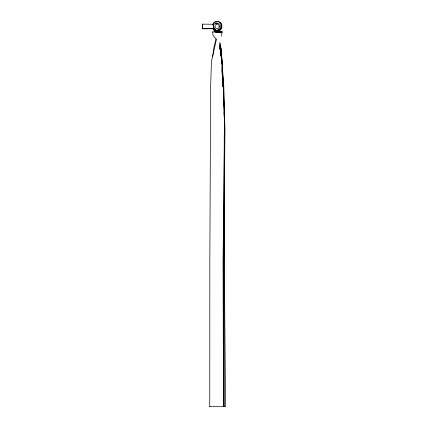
<?xml version="1.0" encoding="UTF-8"?>
<svg xmlns="http://www.w3.org/2000/svg" width="428" height="428" viewBox="0 0 428 428"><rect width="100%" height="100%" fill="white"/><g stroke="black" fill="none" stroke-linecap="round" stroke-linejoin="round"><path stroke-width="0.64" d="M213.636 28.746L202.444 28.746L202.444 27.039M202.444 24.824L202.444 24.15L213.08 24.219M202.444 28.435L202.444 24.15L202.444 28.071M209.768 406.6L209.827 261.23L210.635 86.884L211.437 61.589L216.375 39.718L212.989 35.123L212.673 31.918M224.465 183.853L224.32 261.23L225.556 406.6L209.511 406.6M224.486 173.179L224.556 135.152M223.341 406.6L224.256 134.488M220.008 45.293L219.976 49.391L219.735 48.097M217.665 31.228L217.633 31.881L217.681 31.062M212.636 56.817L213.973 47.048L216.119 38.798M219.297 30.811C226.867 25.755 215.733 16.061 212.62 25.14M221.126 36.31L222.266 31.907L220.062 31.849L221.982 31.907M221.554 27.729L220.265 29.976L218.157 31.314M213.112 23.931L214.867 22.074M213.888 22.898L216.028 21.577M218.719 29.944L219.409 29.409L218.473 30.104M218.237 31.062L219.136 30.581L218.676 30.843C227.354 22.716 209.121 19.346 214.128 29.971L213.85 29.532M202.444 28.746L213.642 28.676M220.928 31.923L215.749 31.945L221.239 31.923L214 31.918M215.61 31.918L222.266 31.907M212.513 31.918L221.715 31.918M217.264 21.4C219.869 21.405 221.934 23.888 221.774 26.434M216.247 31.244L214.877 30.672L216.29 31.196L214.877 30.672L213.823 29.543M216.729 31.18L214.888 30.613L215.311 30.934M214.984 30.554L215.445 30.725M215.038 30.474L215.787 31.116M214.92 30.549L215.359 30.875M213.722 29.976L215.766 31.281L214.642 30.811L213.005 28.938M214.958 30.468L215.338 30.8M219.601 22.106L221.255 23.931M213.604 27.98L214.631 29.521M219.757 25.675C220.746 27.783 219.104 30.34 216.836 30.463L218.687 29.821L216.418 30.356L214.754 29.388L215.68 30.099L214.31 28.681L214.182 28.259L214.524 29.013L214.07 27.012M219.922 43.041L220.843 47.176L222.234 61.407L222.597 73.167M220.195 50.691L222.159 62.381L223.095 82.251M219.687 45.015L221.87 61.91L222.865 86.884L222.367 78.26M221.463 62.333L221.581 63.66M221.934 67.64L223.651 86.884L224.55 128.486L223.052 261.23L223.48 406.6M219.858 42.688L220.885 55.881M222.779 80.287L222.935 82.267M223.191 85.568L223.293 86.884L223.186 84.236M221.902 70.299L222.132 74.279M221.351 55.175L221.003 48.567L223.817 86.884L224.219 116.598L224.063 111.976M221.49 57.817L221.667 61.118M223.63 94.807L224.973 128.486L223.807 261.23L224.449 406.6M223.641 98.108L223.881 106.032M224.486 125.843L224.529 127.164M217.649 31.528L217.649 31.528M217.579 31.661L217.253 31.742L217.558 31.64M217.563 31.923L217.397 32.218L217.563 31.923M219.264 26.445L218.58 28.071L217.055 28.746L215.568 28.071L214.984 26.445L215.659 24.824L217.199 24.15L218.697 24.824L219.264 26.445M213.62 25.402L213.288 26.429L213.626 25.418M216.333 23.166L215.862 23.267L217.376 23.075L215.862 23.267L216.333 23.166"/></g></svg>
